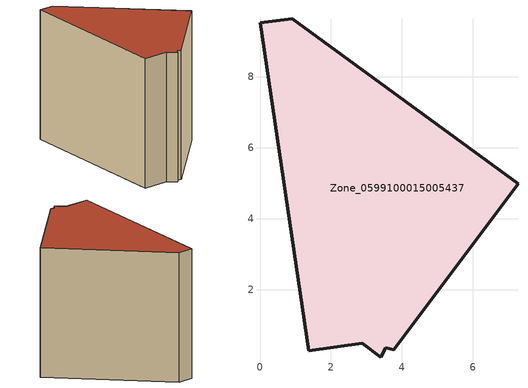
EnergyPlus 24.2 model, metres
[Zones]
Zone_0599100015005437
 floor ground (C_G): 2.88,0.49 1.38,0.28 0,9.53 0.91,9.64 7.28,4.99 3.78,0.31 3.54,0.36 3.41,0.1 z1.07
 wall outside (C_F): 1.38,0.28 2.88,0.49 3.41,0.1 3.54,0.36 3.78,0.31 7.28,4.99 0.91,9.64 0,9.53 1.38,0.28 z1.07:8.99
 roof outside (C_R): 3.78,0.31 7.28,4.99 0.91,9.64 0,9.53 1.38,0.28 2.88,0.49 3.41,0.1 3.54,0.36 z8.99
[BUILDING]
Pand.0599100015005437: North Axis=0; Terrain=City; Loads Convergence Tolerance Value=0.04; Temperature Convergence Tolerance Value=0.4; Solar Distribution=FullExterior; Maximum Number of Warmup Days=25; Minimum Number of Warmup Days=1
[Site:Location]
Rotterdam.The.Hague.AP_ZH_NLD Design_Conditions: Latitude=51.96; Longitude=4.45; Time Zone=1; Elevation=-4.5
[SITE:GROUNDTEMPERATURE:BUILDINGSURFACE]
18, 18, 18, 18, 18, 18, 18, 18, 18, 18, 18, 18
[MATERIAL] Thermal Absorptance=0.9; Solar Absorptance=0.7; Visible Absorptance=0.7
Name | Roughness | Thickness | Conductivity | Density | Specific Heat
G.TI.1975-1991 | MediumSmooth | 0.15 | 0.288461 | 540 | 1210
F.TI.1975-1991 | Rough | 0.3 | 0.230769 | 1920 | 840
R.TI.1975-1991 | MediumRough | 0.2 | 0.153846 | 1500 | 1000
[CONSTRUCTION]
C_G: G.TI.1975-1991
C_F: F.TI.1975-1991
C_R: R.TI.1975-1991
[ZONE]
Zone_0599100015005437: Type=1; Multiplier=1; Ceiling Height=Autocalculate; Volume=Autocalculate; Floor Area=autocalculate; Part of Total Floor Area=Yes
[ZONEINFILTRATION:DESIGNFLOWRATE]
Infil_Zone_0599100015005437: Zone or ZoneList or Space or SpaceList=Zone_0599100015005437; Schedule=AlwaysOn; Design Flow Rate Calculation Method=Flow/Area; Flow Rate per Floor Area=0.003; Constant Term Coefficient=1; Temperature Term Coefficient=0; Velocity Term Coefficient=0; Velocity Squared Term Coefficient=0
[HVACTEMPLATE:ZONE:IDEALLOADSAIRSYSTEM]
Zone_0599100015005437: Maximum Heating Supply Air Temperature=50; Minimum Cooling Supply Air Temperature=13; Maximum Heating Supply Air Humidity Ratio=0.0156; Minimum Cooling Supply Air Humidity Ratio=0.0077; Heating Limit=NoLimit; Cooling Limit=NoLimit; Dehumidification Control Type=ConstantSensibleHeatRatio; Cooling Sensible Heat Ratio=0.7; Dehumidification Setpoint=60; Humidification Control Type=None; Humidification Setpoint=30; Outdoor Air Method=None; Outdoor Air Flow Rate per Person=0.00944; Outdoor Air Flow Rate per Zone Floor Area=0; Outdoor Air Flow Rate per Zone=0; Demand Controlled Ventilation Type=None; Outdoor Air Economizer Type=NoEconomizer; Heat Recovery Type=None; Sensible Heat Recovery Effectiveness=0.7; Latent Heat Recovery Effectiveness=0.65
[ZONECONTROL:THERMOSTAT]
ThermostatControl_Zone_0599100015005437: Zone or ZoneList=Zone_0599100015005437; Control Type Schedule=DualSetpointControlType; Control 1=Thermostat_Zone_0599100015005437; Temperature Difference Between Cutout And Setpoint=0
[THERMOSTATSETPOINT:DUALSETPOINT]
Thermostat_Zone_0599100015005437: Heating Setpoint Temperature Schedule=HeatingSetpoint_Zone_0599100015005437; Cooling Setpoint Temperature Schedule=CoolingSetpoint_Zone_0599100015005437
[SCHEDULE:COMPACT]
HeatingSetpoint_Zone_0599100015005437: Through: 12/31, For: AllDays, Until: 24:00, 21
CoolingSetpoint_Zone_0599100015005437: Through: 12/31, For: AllDays, Until: 24:00, 24
DualSetpointControlType: Through: 12/31, For: AllDays, Until: 24:00, 4
AlwaysOn: Through: 12/31, For: AllDays, Until: 24:00, 1
